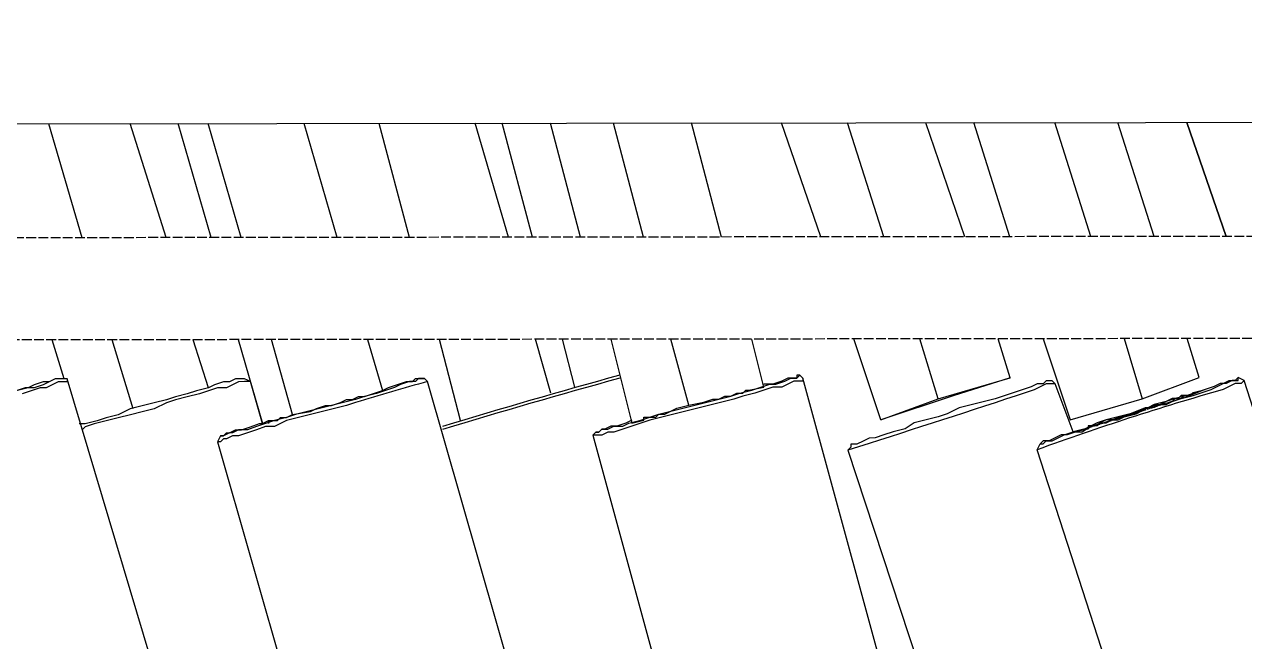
# Model space of a CAD drawing. Header units: feet. Extents: x -99009 to 3252343, y -11094690 to 9035152.
# Drawn here: x 2489558.3 to 2489859.4, y -1980780.9 to -1980628.6 of the extents above; entities that cross this region are included whole.
import ezdxf

# ---------------------------------------------------------------- set-up
doc = ezdxf.new("R2010")
doc.units = ezdxf.units.FT
doc.linetypes.add('PDF_IMPORT', pattern=[1, 0.8, -0.2])
doc.layers.add('1', color=1, linetype='Continuous')

# ---------------------------------------------------------------- blocks, each defined once
blk = doc.blocks.new('lEVELLING mACHINE')
at = {"color": 200, "lineweight": 25, "transparency": 33554684}
for points in [[(11787.22, 7425.19), (11788.71, 7425.93), (11793.15, 7412.59), (11793.89, 7411.11), (11795.37, 7407.4), (11796.86, 7403.7), (11798.34, 7400.74), (11799.82, 7397.77), (11800.56, 7395.55), (11802.04, 7393.33), (11802.04, 7392.58), (11838.35, 7279.96), (11837.61, 7278.48)], [(11829.46, 7275.52), (11825.75, 7274.78), (11825.01, 7274.03), (11824.27, 7274.03), (11822.79, 7273.29), (11821.31, 7273.29), (11819.83, 7272.55), (11818.34, 7272.55), (11816.86, 7271.81), (11814.64, 7271.07), (11810.93, 7269.59), (11808.71, 7268.85), (11806.49, 7268.85), (11805.01, 7268.11), (11804.27, 7267.37), (11802.78, 7267.37), (11802.04, 7266.62), (11800.56, 7266.62), (11799.82, 7265.88), (11796.86, 7265.14), (11800.56, 7266.62), (11801.3, 7266.62), (11802.78, 7266.62), (11803.52, 7267.37), (11805.01, 7267.37), (11806.49, 7268.11), (11807.97, 7268.85), (11809.45, 7269.59), (11811.68, 7269.59), (11815.38, 7271.07), (11817.6, 7271.81), (11819.83, 7272.55), (11821.31, 7272.55), (11822.79, 7273.29), (11823.53, 7274.03), (11825.01, 7274.03), (11825.75, 7274.03), (11825.75, 7274.78), (11826.49, 7274.78), (11829.46, 7275.52), (11833.9, 7263.66), (11834.64, 7262.92), (11835.39, 7262.92), (11836.13, 7262.92), (11836.87, 7263.66), (11838.35, 7263.66), (11839.83, 7264.4), (11842.05, 7265.14), (11844.28, 7265.88), (11846.5, 7266.62), (11848.72, 7267.37), (11851.69, 7268.11), (11854.65, 7268.85), (11857.61, 7269.59), (11860.58, 7271.07), (11862.8, 7271.81), (11865.76, 7272.55), (11868.73, 7273.29), (11870.95, 7274.78), (11873.91, 7275.52), (11876.14, 7276.26), (11878.36, 7277), (11879.84, 7277), (11881.32, 7277.74), (11882.81, 7278.48), (11883.55, 7278.48), (11884.29, 7278.48), (11884.29, 7279.22), (11885.03, 7279.96), (11846.5, 7397.77)], [(11947.27, 7275.52), (11948.01, 7276.26), (11915.41, 7396.29)], [(12039.88, 7276.26), (12040.63, 7277.74), (11998.39, 7425.93)], [(11863.54, 7382.21), (11896.14, 7262.18), (11896.88, 7261.44)], [(11750.92, 7376.28), (11787.22, 7262.92), (11788.71, 7262.18)], [(12045.07, 7371.84), (12077.67, 7262.18), (12079.15, 7262.18), (12079.9, 7262.18), (12080.64, 7262.18), (12082.12, 7262.92), (12083.6, 7262.92), (12085.82, 7263.66), (12087.31, 7264.4), (12090.27, 7265.14), (12091.01, 7265.14), (12090.27, 7265.14)], [(12077.67, 7262.18), (12077.67, 7262.92), (12078.41, 7262.92), (12079.9, 7262.92), (12081.38, 7263.66), (12082.86, 7264.4), (12084.34, 7264.4), (12086.56, 7265.14), (12088.79, 7265.88)], [(11896.14, 7262.18), (11896.14, 7262.92), (11896.88, 7262.92), (11898.37, 7262.92), (11899.85, 7263.66), (11901.33, 7264.4), (11903.55, 7264.4), (11905.77, 7265.14), (11908, 7265.88), (11910.96, 7266.62), (11913.18, 7267.37), (11916.15, 7268.11), (11919.11, 7268.85), (11922.08, 7269.59), (11925.04, 7270.33), (11928, 7271.07), (11930.97, 7271.81), (11933.93, 7272.55), (11936.15, 7273.29), (11938.38, 7274.03), (11940.6, 7274.78), (11942.82, 7275.52), (11944.3, 7275.52), (11945.79, 7276.26), (11946.53, 7276.26), (11947.27, 7276.26), (11948.01, 7276.26)], [(11938.38, 7272.55), (11939.86, 7273.29), (11942.08, 7274.03), (11943.56, 7274.03), (11945.04, 7274.78), (11945.79, 7274.78), (11946.53, 7275.52), (11947.27, 7275.52), (11946.53, 7275.52), (11945.79, 7274.78), (11944.3, 7274.78), (11942.82, 7274.03), (11940.6, 7274.03), (11939.12, 7273.29), (11936.15, 7272.55), (11933.93, 7271.81), (11931.71, 7271.07), (11928.74, 7270.33), (11925.78, 7269.59), (11922.82, 7268.85), (11919.85, 7268.11), (11916.89, 7267.37), (11913.93, 7266.62), (11911.7, 7265.88), (11908.74, 7265.14), (11906.52, 7264.4), (11904.29, 7263.66), (11902.81, 7263.66), (11900.59, 7262.92), (11899.11, 7262.18), (11898.37, 7262.18), (11897.62, 7262.18), (11896.88, 7261.44), (11897.62, 7261.44), (11897.62, 7262.18), (11899.11, 7262.18), (11899.85, 7262.18), (11901.33, 7262.92), (11903.55, 7263.66), (11905.77, 7263.66)], [(12003.58, 7252.55), (11999.87, 7265.14), (11998.39, 7264.4), (11996.17, 7263.66), (11993.95, 7262.92), (11992.46, 7262.92), (11991.72, 7262.18), (11990.24, 7262.18), (11989.5, 7262.18), (11990.24, 7262.18), (11990.98, 7262.18), (11991.72, 7262.92), (11993.21, 7262.92), (11995.43, 7263.66), (11996.91, 7264.4), (11999.13, 7265.14), (12001.36, 7265.88), (12004.32, 7266.62), (12006.54, 7267.37), (12009.51, 7268.11), (12012.47, 7268.85), (12015.43, 7269.59), (12018.4, 7270.33), (12021.36, 7271.07), (12023.58, 7271.81), (12026.55, 7272.55), (12028.77, 7273.29), (12030.99, 7274.03), (12033.22, 7274.78), (12035.44, 7274.78), (12036.92, 7275.52), (12037.66, 7275.52), (12039.14, 7276.26), (12039.88, 7276.26), (12039.14, 7276.26), (12038.4, 7275.52), (12037.66, 7275.52), (12036.18, 7274.78), (12034.7, 7274.78), (12032.48, 7274.03), (12030.25, 7273.29), (12029.51, 7273.29), (12028.03, 7272.55), (12028.03, 7273.29), (12028.03, 7272.55), (12027.29, 7272.55), (12026.55, 7272.55), (12025.81, 7272.55), (12025.07, 7271.81), (12023.58, 7271.81), (12022.1, 7271.07), (12027.29, 7252.55)], [(12032.48, 7262.92), (12033.22, 7262.92), (12033.96, 7262.92), (12035.44, 7262.92), (12036.92, 7263.66), (12038.4, 7264.4), (12040.63, 7264.4), (12042.85, 7265.14), (12045.07, 7265.88), (12048.04, 7266.62), (12051, 7267.37), (12053.22, 7268.11), (12056.19, 7269.59), (12059.15, 7270.33), (12062.11, 7271.07), (12065.08, 7271.81), (12068.04, 7272.55), (12071, 7273.29), (12073.23, 7274.03), (12073.97, 7274.78)], [(12079.15, 7262.18), (12079.9, 7262.18), (12080.64, 7262.18), (12082.12, 7262.92), (12083.6, 7263.66), (12085.82, 7264.4), (12088.05, 7264.4), (12090.27, 7265.14)], [(11836.87, 7252.55), (11830.2, 7272.55), (11812.42, 7267.37)], [(11876.88, 7272.55), (11883.55, 7252.55)], [(11943.56, 7252.55), (11938.38, 7273.29), (11935.41, 7272.55), (11935.41, 7271.81), (11934.67, 7271.81), (11933.93, 7271.81), (11932.45, 7271.81), (11931.71, 7271.07), (11930.23, 7271.07), (11928.74, 7270.33), (11927.26, 7269.59), (11924.3, 7268.85), (11928.74, 7252.55)], [(11980.61, 7272.55), (11985.8, 7252.55)], [(12028.03, 7272.55), (12028.03, 7272.55)], [(12035.44, 7252.55), (12029.51, 7273.29), (12032.48, 7262.92), (12033.96, 7262.18), (12034.7, 7262.18), (12035.44, 7262.18), (12036.18, 7262.18), (12037.66, 7262.92), (12039.14, 7262.92), (12041.37, 7263.66), (12042.85, 7264.4), (12045.81, 7265.14), (12048.04, 7265.88), (12051, 7266.62), (12053.22, 7267.37), (12056.19, 7268.11), (12059.15, 7268.85), (12062.11, 7269.59), (12065.08, 7271.07), (12068.04, 7271.81), (12070.26, 7272.55), (12073.23, 7273.29), (12074.71, 7273.29)], [(11811.68, 7270.33), (11811.68, 7269.59)], [(11815.38, 7271.07), (11815.38, 7271.07)], [(11924.3, 7268.85), (11920.59, 7268.11), (11918.37, 7267.37), (11916.89, 7267.37), (11915.41, 7266.62), (11913.93, 7266.62), (11912.44, 7265.88), (11910.96, 7265.88), (11910.22, 7265.14), (11909.48, 7265.14), (11905.77, 7264.4), (11908.74, 7252.55)], [(12022.1, 7271.07), (12017.66, 7270.33), (12016.17, 7269.59), (12013.95, 7268.85), (12012.47, 7268.85), (12010.25, 7268.11), (12008.77, 7267.37), (12007.28, 7267.37), (12005.8, 7266.62), (12004.32, 7266.62), (11999.87, 7265.14)], [(12061.37, 7269.59), (12066.56, 7252.55)], [(11816.86, 7252.55), (11812.42, 7267.37), (11798.34, 7262.18), (11801.3, 7252.55)], [(11862.8, 7267.37), (11867.25, 7252.55)], [(11958.38, 7265.88), (11962.09, 7252.55)], [(11952.45, 7264.4), (11955.42, 7252.55)], [(12042.85, 7264.4), (12046.55, 7252.55)], [(11845.02, 7262.18), (11847.98, 7252.55)], [(12078.41, 7262.18), (12081.38, 7252.55)], [(11809.45, 7227.35), (11818.34, 7199.2)], [(11825.01, 7227.35), (11833.9, 7199.2)], [(11845.02, 7227.35), (11853.91, 7199.2)], [(11856.13, 7227.35), (11865.76, 7199.2)], [(11876.14, 7227.35), (11885.03, 7199.2)], [(11891.7, 7227.35), (11901.33, 7199.2)], [(11916.15, 7227.35), (11923.56, 7199.2)], [(11935.41, 7227.35), (11942.82, 7199.2)], [(11950.97, 7227.35), (11958.38, 7199.2)], [(11962.83, 7227.35), (11970.24, 7199.2)], [(11968.75, 7227.35), (11976.91, 7199.2)], [(11993.21, 7227.35), (12000.62, 7199.2)], [(12010.99, 7227.35), (12019.14, 7199.2)], [(12034.7, 7227.35), (12042.85, 7199.2)], [(12042.11, 7227.35), (12050.26, 7199.2)], [(12053.22, 7227.35), (12062.11, 7199.2)], [(12073.97, 7227.35), (12082.12, 7199.2)], [(13169.08, 7199.2), (11668.67, 7199.2)]]:
    blk.add_lwpolyline(points, dxfattribs=at)
for points in [[(11959.12, 7390.36, 0.476875), (11975.42, 7377.77), (11970.24, 7376.28), (11967.27, 7376.28), (11964.31, 7376.28), (11961.35, 7377.77), (11959.12, 7378.51), (11957.64, 7380.73), (11956.16, 7382.95), (11954.68, 7385.92), (11953.19, 7388.88), (11951.71, 7392.58), (11950.97, 7396.29), (11950.23, 7397.77), (11946.53, 7411.11), (11988.76, 7262.92), (11989.5, 7262.18)], [(11787.22, 7262.92), (11787.97, 7263.66), (11788.71, 7263.66), (11789.45, 7263.66), (11790.93, 7264.4), (11792.41, 7265.14, 0.018351), (11838.35, 7279.96)], [(11833.9, 7263.66), (11834.64, 7263.66), (11835.39, 7263.66), (11836.13, 7263.66), (11837.61, 7264.4), (11839.09, 7265.14), (11841.31, 7265.88), (11843.54, 7266.62, -0.003871), (11885.03, 7279.96)], [(11988.76, 7262.92, 0.003876), (12006.54, 7268.11), (12008.77, 7268.85), (12011.73, 7269.59), (12014.69, 7270.33), (12017.66, 7271.07), (12020.62, 7271.81), (12023.58, 7272.55), (12026.55, 7274.03), (12028.77, 7274.03), (12030.99, 7274.78), (12033.22, 7275.52), (12035.44, 7276.26), (12036.92, 7276.26), (12038.4, 7277), (12039.14, 7277), (12039.88, 7277.74), (12040.63, 7277.74)]]:
    blk.add_lwpolyline(points, format="xyb", dxfattribs=at)
for points in [[(11793.89, 7264.4), (11792.41, 7263.66), (11790.93, 7262.92), (11789.45, 7262.92), (11788.71, 7262.92), (11788.71, 7262.18), (11789.45, 7262.92), (11790.19, 7262.92), (11791.67, 7263.66), (11793.15, 7263.66), (11794.63, 7264.4), (11796.86, 7265.14), (11799.08, 7265.88), (11801.3, 7266.62), (11804.27, 7267.37), (11806.49, 7268.11), (11809.45, 7268.85), (11812.42, 7270.33), (11815.38, 7271.07), (11818.34, 7271.81), (11821.31, 7272.55), (11823.53, 7273.29), (11826.49, 7274.78), (11828.72, 7275.52), (11830.94, 7276.26), (11832.42, 7276.26), (11833.9, 7277), (11835.39, 7277.74), (11836.87, 7277.74), (11837.61, 7278.48), (11836.87, 7278.48), (11836.13, 7277.74), (11834.64, 7277.74), (11833.16, 7277), (11831.68, 7276.26), (11829.46, 7275.52), (11827.24, 7275.52), (11825.01, 7274.03), (11822.05, 7273.29), (11819.83, 7272.55), (11816.86, 7271.81), (11813.9, 7271.07), (11810.93, 7269.59), (11807.97, 7268.85), (11805.01, 7268.11), (11802.78, 7267.37), (11799.82, 7266.62), (11797.6, 7265.88), (11795.37, 7265.14)], [(11845.02, 7262.18), (11859.1, 7266.62), (11876.88, 7272.55), (11862.8, 7267.37)], [(11801.3, 7199.2), (11791.67, 7227.35)]]:
    blk.add_lwpolyline(points, close=True, dxfattribs=at)
at = {"color": 200, "linetype": 'PDF_IMPORT', "lineweight": 25, "transparency": 33554684}
blk.add_lwpolyline([(11826.49, 7274.78), (11800.56, 7266.62)], dxfattribs=at)
at = {"color": 200, "linetype": 'PDF_IMPORT', "lineweight": 25, "ltscale": 3.011111, "transparency": 33554684}
for points in [[(11529.38, 7252.55), (13279.48, 7252.55)], [(11504.18, 7227.35), (13303.93, 7227.35)]]:
    blk.add_lwpolyline(points, dxfattribs=at)
at = {"color": 200, "lineweight": 25, "transparency": 33554684}
for centre in [(11480.35, 8944.24), (11480.35, 8943.5)]:
    blk.add_arc(centre, 1744.09, 285.32628, 286.82087, dxfattribs=at)
blk = doc.blocks.new('A$Cac12730c')
blk.add_blockref('lEVELLING mACHINE', (-11218.13, -5688.95))

msp = doc.modelspace()

# ---------------------------------------------------------------- linework, layer by layer
at = {"layer": '1'}
msp.add_arc((2520410.24778, -1978395.99612), 100000, 84.1346387202, 194.3871675539, dxfattribs=at)

# ---------------------------------------------------------------- block references
at = {"transparency": 33554684, "rotation": 180.0650517140762}
msp.add_blockref('A$Cac12730c', (2490426.6334, -1979141.86212), dxfattribs=at)

doc.saveas('drawing.dxf')
